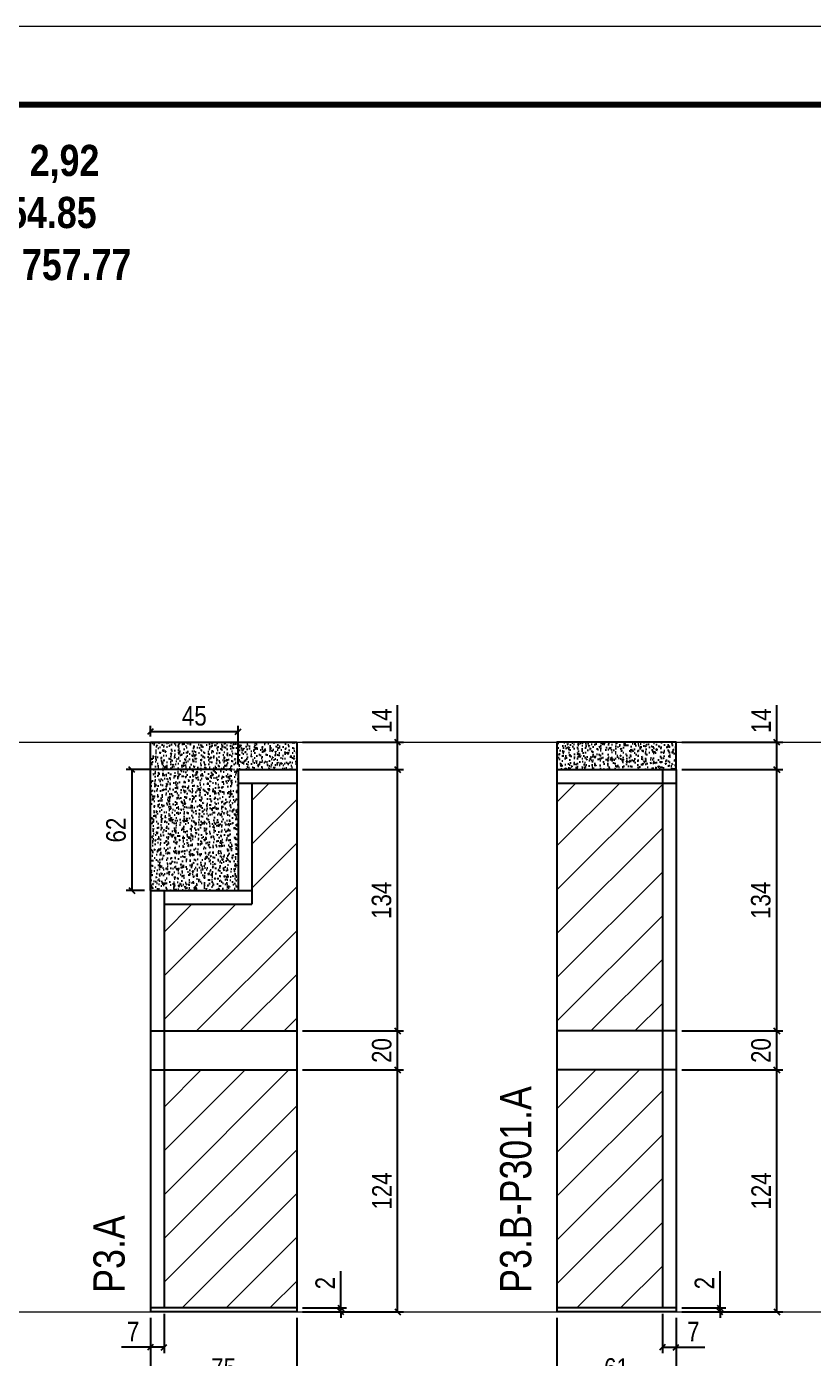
# Model space of a CAD drawing. Extents: x 2296 to 12463, y 760 to 16806.
# Drawn here: x 6440 to 6843, y 14910 to 15593 of the extents above; entities that cross this region are included whole.
import ezdxf

# ---------------------------------------------------------------- set-up
doc = ezdxf.new("R2010")
doc.units = 0
doc.linetypes.add('DASHED', pattern=[0.75, 0.5, -0.25])
doc.linetypes.add('HIDDEN', pattern=[0.375, 0.25, -0.125])
for name, color, linetype, lineweight in [('CARIMBO', 255, 'Continuous', 9), ('Folhas', 255, 'Continuous', 9), ('Hachura', 251, 'Continuous', 9), ('SARRAFO DE PRESSAO', 251, 'DASHED', 9)]:
    doc.layers.add(name, color=color, linetype=linetype, lineweight=lineweight)
for name, color, linetype in [('COTA', 241, 'Continuous'), ('NOMENCLATURA', 7, 'Continuous'), ('Painéis', 200, 'Continuous'), ('SARR_2.2x7', 40, 'Continuous')]:
    doc.layers.add(name, color=color, linetype=linetype)
doc.styles.add('ARIAL_NARROW', font='ARIALN.TTF', dxfattribs={"height": 0.2})
doc.styles.add('COTA TECNICA', font='techl___.ttf', dxfattribs={"height": 10})
doc.styles.add('COTA TECNICA-50', font='techl___.ttf', dxfattribs={"height": 10})
doc.styles.add('ROMANC', font='techb___.ttf', dxfattribs={"height": 2.5})
doc.dimstyles.new('COTA PAINEL-50', dxfattribs={"dimtxt": 10, "dimasz": 3, "dimexe": 3, "dimexo": 3, "dimgap": 3, "dimtad": 1, "dimdec": 1, "dimzin": 12, "dimdsep": 46, "dimtxsty": 'COTA TECNICA-50', "dimblk1": 'OBLIQUE', "dimblk2": 'OBLIQUE', "dimsah": 1, "dimcen": 0.9, "dimclrd": 4, "dimclre": 4, "dimclrt": 240, "dimadec": 1, "dimazin": 3, "dimtfac": 1, "dimtdec": 1, "dimtmove": 0, "dimatfit": 3, "dimfxl": 1, "dimtolj": 1, "dimtzin": 12, "dimarcsym": 0})
doc.dimstyles.new('PAINEL', dxfattribs={"dimtxt": 10, "dimasz": 3, "dimexe": 3, "dimexo": 3, "dimgap": 3, "dimtad": 1, "dimdec": 1, "dimzin": 12, "dimdsep": 46, "dimtxsty": 'COTA TECNICA', "dimblk1": 'OBLIQUE', "dimblk2": 'OBLIQUE', "dimsah": 1, "dimcen": 0.9, "dimclrd": 4, "dimclre": 4, "dimclrt": 240, "dimadec": 1, "dimazin": 3, "dimtfac": 1, "dimtdec": 1, "dimtmove": 0, "dimatfit": 3, "dimfxl": 1, "dimtolj": 1, "dimtzin": 12, "dimarcsym": 0})
pattern_1 = [(45, (-20.169, 6891.45), (-11.22532, 11.22532), [])]

# ---------------------------------------------------------------- blocks, each defined once
blk = doc.blocks.new('9999999999')
at = {"layer": 'Folhas'}
blk.add_lwpolyline([(98138.98, 34190.21), (99623.98, 34190.21), (99623.98, 35240.21), (98138.98, 35240.21)], close=True, dxfattribs=at)
at = {"layer": 'Folhas', "color": 30, "const_width": 3}
blk.add_lwpolyline([(98213.98, 34230.21), (99583.98, 34230.21), (99583.98, 35200.21), (98213.98, 35200.21)], close=True, dxfattribs=at)
blk = doc.blocks.new('_Oblique')
at = {"color": 0, "linetype": 'ByBlock', "lineweight": -2}
blk.add_line((-0.5, -0.5), (0.5, 0.5), dxfattribs=at)
blk = doc.blocks.new('*D1466')
at = {"layer": 'COTA', "color": 4, "lineweight": -2, "transparency": 16777216}
for p, q in [((6601.05, 14935.65), (6601.05, 14954.45)), ((6581.53, 14935.65), (6604.05, 14935.65)), ((6581.53, 14933.65), (6604.05, 14933.65)), ((6601.05, 14933.65), (6601.05, 14935.65)), ((6601.05, 14933.65), (6601.05, 14930.65))]:
    blk.add_line(p, q, dxfattribs=at)
at = {"layer": 'Defpoints', "color": 0, "transparency": 16777216}
for p in [(6578.53, 14935.65), (6578.53, 14933.65), (6601.05, 14933.65)]:
    blk.add_point(p, dxfattribs=at)
at = {"layer": 'COTA', "color": 4, "lineweight": -2, "transparency": 16777216, "xscale": 3, "yscale": 3, "zscale": 3}
for p, rotation in [((6601.05, 14935.65), 270), ((6601.05, 14933.65), 90)]:
    blk.add_blockref('_Oblique', p, dxfattribs=dict(at, rotation=rotation))
at = {"layer": 'COTA', "color": 240, "transparency": 16777216, "insert": (6593.05, 14948.39), "char_height": 10, "attachment_point": 5, "rotation": 90, "style": 'COTA TECNICA-50'}
blk.add_mtext('\\A1;2', dxfattribs=at)
blk = doc.blocks.new('*D1467')
at = {"layer": 'COTA', "color": 4, "linetype": 'ByBlock', "lineweight": -2, "transparency": 16777216}
for p, q in [((6581.53, 15057.65), (6633.19, 15057.65)), ((6630.19, 14933.65), (6630.19, 15057.65)), ((6581.53, 14933.65), (6633.19, 14933.65))]:
    blk.add_line(p, q, dxfattribs=at)
at = {"layer": 'Defpoints', "color": 0, "linetype": 'ByBlock', "transparency": 16777216}
for p in [(6578.53, 15057.65), (6630.19, 15057.65), (6578.53, 14933.65)]:
    blk.add_point(p, dxfattribs=at)
at = {"layer": 'COTA', "color": 4, "linetype": 'ByBlock', "lineweight": -2, "transparency": 16777216, "xscale": 3, "yscale": 3, "zscale": 3}
for p, rotation in [((6630.19, 15057.65), 90), ((6630.19, 14933.65), 270)]:
    blk.add_blockref('_Oblique', p, dxfattribs=dict(at, rotation=rotation))
at = {"layer": 'COTA', "color": 240, "linetype": 'ByBlock', "transparency": 16777216, "insert": (6622.12, 14995.65), "char_height": 10, "attachment_point": 5, "rotation": 90, "style": 'COTA TECNICA'}
blk.add_mtext('\\A1;124', dxfattribs=at)
blk = doc.blocks.new('*D1489')
at = {"layer": 'COTA', "color": 4, "linetype": 'ByBlock', "lineweight": -2, "transparency": 16777216}
for p, q in [((6581.53, 15211.65), (6633.19, 15211.65)), ((6630.19, 15077.65), (6630.19, 15211.65)), ((6581.53, 15077.65), (6633.19, 15077.65))]:
    blk.add_line(p, q, dxfattribs=at)
at = {"layer": 'Defpoints', "color": 0, "linetype": 'ByBlock', "transparency": 16777216}
for p in [(6578.53, 15211.65), (6630.19, 15211.65), (6578.53, 15077.65)]:
    blk.add_point(p, dxfattribs=at)
at = {"layer": 'COTA', "color": 4, "linetype": 'ByBlock', "lineweight": -2, "transparency": 16777216, "xscale": 3, "yscale": 3, "zscale": 3}
for p, rotation in [((6630.19, 15211.65), 90), ((6630.19, 15077.65), 270)]:
    blk.add_blockref('_Oblique', p, dxfattribs=dict(at, rotation=rotation))
at = {"layer": 'COTA', "color": 240, "linetype": 'ByBlock', "transparency": 16777216, "insert": (6621.97, 15144.65), "char_height": 10, "attachment_point": 5, "rotation": 90, "style": 'COTA TECNICA'}
blk.add_mtext('\\A1;134', dxfattribs=at)
blk = doc.blocks.new('*D1494')
at = {"layer": 'COTA', "color": 4, "linetype": 'ByBlock', "lineweight": -2, "transparency": 16777216}
for p, q in [((6503.53, 14930.65), (6503.53, 14893.72)), ((6578.53, 14930.65), (6578.53, 14893.72)), ((6578.53, 14896.72), (6503.53, 14896.72))]:
    blk.add_line(p, q, dxfattribs=at)
at = {"layer": 'Defpoints', "color": 0, "linetype": 'ByBlock', "transparency": 16777216}
for p in [(6503.53, 14933.65), (6578.53, 14933.65), (6503.53, 14896.72)]:
    blk.add_point(p, dxfattribs=at)
at = {"layer": 'COTA', "color": 4, "linetype": 'ByBlock', "lineweight": -2, "transparency": 16777216, "xscale": 3, "yscale": 3, "zscale": 3, "rotation": 180}
blk.add_blockref('_Oblique', (6503.53, 14896.72), dxfattribs=at)
at = {"layer": 'COTA', "color": 4, "linetype": 'ByBlock', "lineweight": -2, "transparency": 16777216, "xscale": 3, "yscale": 3, "zscale": 3}
blk.add_blockref('_Oblique', (6578.53, 14896.72), dxfattribs=at)
at = {"layer": 'COTA', "color": 240, "linetype": 'ByBlock', "transparency": 16777216, "insert": (6541.03, 14904.83), "char_height": 10, "attachment_point": 5, "style": 'COTA TECNICA'}
blk.add_mtext('\\A1;75', dxfattribs=at)
blk = doc.blocks.new('*D1474')
at = {"layer": 'COTA', "color": 4, "lineweight": -2, "transparency": 16777216}
for p, q in [((6510.53, 14932.65), (6510.53, 14912.47)), ((6503.53, 14930.65), (6503.53, 14912.47)), ((6503.53, 14915.47), (6488.8, 14915.47)), ((6510.53, 14915.47), (6503.53, 14915.47))]:
    blk.add_line(p, q, dxfattribs=at)
at = {"layer": 'Defpoints', "color": 0, "transparency": 16777216}
for p in [(6503.53, 14933.65), (6510.53, 14935.65), (6503.53, 14915.47)]:
    blk.add_point(p, dxfattribs=at)
at = {"layer": 'COTA', "color": 4, "lineweight": -2, "transparency": 16777216, "xscale": 3, "yscale": 3, "zscale": 3, "rotation": 180}
blk.add_blockref('_Oblique', (6503.53, 14915.47), dxfattribs=at)
at = {"layer": 'COTA', "color": 4, "lineweight": -2, "transparency": 16777216, "xscale": 3, "yscale": 3, "zscale": 3}
blk.add_blockref('_Oblique', (6510.53, 14915.47), dxfattribs=at)
at = {"layer": 'COTA', "color": 240, "transparency": 16777216, "insert": (6494.66, 14923.54), "char_height": 10, "attachment_point": 5, "style": 'COTA TECNICA-50'}
blk.add_mtext('\\A1;7', dxfattribs=at)
blk = doc.blocks.new('*D1496')
at = {"layer": 'COTA', "color": 4, "lineweight": -2, "transparency": 16777216}
for p, q in [((6630.19, 15225.65), (6630.19, 15244.76)), ((6581.53, 15225.65), (6633.19, 15225.65)), ((6630.19, 15211.65), (6630.19, 15225.65)), ((6581.53, 15211.65), (6633.19, 15211.65))]:
    blk.add_line(p, q, dxfattribs=at)
at = {"layer": 'Defpoints', "color": 0, "transparency": 16777216}
for p in [(6578.53, 15225.65), (6630.19, 15225.65), (6578.53, 15211.65)]:
    blk.add_point(p, dxfattribs=at)
at = {"layer": 'COTA', "color": 4, "lineweight": -2, "transparency": 16777216, "xscale": 3, "yscale": 3, "zscale": 3}
for p, rotation in [((6630.19, 15225.65), 90), ((6630.19, 15211.65), 270)]:
    blk.add_blockref('_Oblique', p, dxfattribs=dict(at, rotation=rotation))
at = {"layer": 'COTA', "color": 240, "transparency": 16777216, "insert": (6622.12, 15236.71), "char_height": 10, "attachment_point": 5, "rotation": 90, "style": 'COTA TECNICA'}
blk.add_mtext('\\A1;14', dxfattribs=at)
blk = doc.blocks.new('*D1497')
at = {"layer": 'COTA', "color": 4, "lineweight": -2, "transparency": 16777216}
for p, q in [((6545.53, 15211.65), (6491.06, 15211.65)), ((6494.06, 15211.65), (6494.06, 15149.65)), ((6500.53, 15149.65), (6491.06, 15149.65))]:
    blk.add_line(p, q, dxfattribs=at)
at = {"layer": 'Defpoints', "color": 0, "transparency": 16777216}
for p in [(6548.53, 15211.65), (6494.06, 15149.65), (6503.53, 15149.65)]:
    blk.add_point(p, dxfattribs=at)
at = {"layer": 'COTA', "color": 4, "lineweight": -2, "transparency": 16777216, "xscale": 3, "yscale": 3, "zscale": 3}
for p, rotation in [((6494.06, 15211.65), 90), ((6494.06, 15149.65), 270)]:
    blk.add_blockref('_Oblique', p, dxfattribs=dict(at, rotation=rotation))
at = {"layer": 'COTA', "color": 240, "transparency": 16777216, "insert": (6485.96, 15180.65), "char_height": 10, "attachment_point": 5, "rotation": 90, "style": 'COTA TECNICA'}
blk.add_mtext('\\A1;62', dxfattribs=at)
blk = doc.blocks.new('*D1498')
at = {"layer": 'COTA', "color": 4, "lineweight": -2, "transparency": 16777216}
for p, q in [((6503.53, 15228.65), (6503.53, 15234.07)), ((6548.53, 15214.65), (6548.53, 15234.07)), ((6548.53, 15231.07), (6503.53, 15231.07))]:
    blk.add_line(p, q, dxfattribs=at)
at = {"layer": 'Defpoints', "color": 0, "transparency": 16777216}
for p in [(6503.53, 15231.07), (6503.53, 15225.65), (6548.53, 15211.65)]:
    blk.add_point(p, dxfattribs=at)
at = {"layer": 'COTA', "color": 4, "lineweight": -2, "transparency": 16777216, "xscale": 3, "yscale": 3, "zscale": 3, "rotation": 180}
blk.add_blockref('_Oblique', (6503.53, 15231.07), dxfattribs=at)
at = {"layer": 'COTA', "color": 4, "lineweight": -2, "transparency": 16777216, "xscale": 3, "yscale": 3, "zscale": 3}
blk.add_blockref('_Oblique', (6548.53, 15231.07), dxfattribs=at)
at = {"layer": 'COTA', "color": 240, "transparency": 16777216, "insert": (6526.03, 15239.18), "char_height": 10, "attachment_point": 5, "style": 'COTA TECNICA'}
blk.add_mtext('\\A1;45', dxfattribs=at)
blk = doc.blocks.new('*D1475')
at = {"layer": 'COTA', "color": 4, "lineweight": -2, "transparency": 16777216}
for p, q in [((6795.32, 14935.65), (6795.32, 14954.45)), ((6775.79, 14935.65), (6798.32, 14935.65)), ((6775.79, 14933.65), (6798.32, 14933.65)), ((6795.32, 14933.65), (6795.32, 14935.65)), ((6795.32, 14933.65), (6795.32, 14930.65))]:
    blk.add_line(p, q, dxfattribs=at)
at = {"layer": 'Defpoints', "color": 0, "transparency": 16777216}
for p in [(6772.79, 14935.65), (6772.79, 14933.65), (6795.32, 14933.65)]:
    blk.add_point(p, dxfattribs=at)
at = {"layer": 'COTA', "color": 4, "lineweight": -2, "transparency": 16777216, "xscale": 3, "yscale": 3, "zscale": 3}
for p, rotation in [((6795.32, 14935.65), 270), ((6795.32, 14933.65), 90)]:
    blk.add_blockref('_Oblique', p, dxfattribs=dict(at, rotation=rotation))
at = {"layer": 'COTA', "color": 240, "transparency": 16777216, "insert": (6787.32, 14948.39), "char_height": 10, "attachment_point": 5, "rotation": 90, "style": 'COTA TECNICA-50'}
blk.add_mtext('\\A1;2', dxfattribs=at)
blk = doc.blocks.new('*D1476')
at = {"layer": 'COTA', "color": 4, "linetype": 'ByBlock', "lineweight": -2, "transparency": 16777216}
for p, q in [((6775.79, 15057.65), (6827.45, 15057.65)), ((6824.45, 14933.65), (6824.45, 15057.65)), ((6775.79, 14933.65), (6827.45, 14933.65))]:
    blk.add_line(p, q, dxfattribs=at)
at = {"layer": 'Defpoints', "color": 0, "linetype": 'ByBlock', "transparency": 16777216}
for p in [(6772.79, 15057.65), (6824.45, 15057.65), (6772.79, 14933.65)]:
    blk.add_point(p, dxfattribs=at)
at = {"layer": 'COTA', "color": 4, "linetype": 'ByBlock', "lineweight": -2, "transparency": 16777216, "xscale": 3, "yscale": 3, "zscale": 3}
for p, rotation in [((6824.45, 15057.65), 90), ((6824.45, 14933.65), 270)]:
    blk.add_blockref('_Oblique', p, dxfattribs=dict(at, rotation=rotation))
at = {"layer": 'COTA', "color": 240, "linetype": 'ByBlock', "transparency": 16777216, "insert": (6816.38, 14995.65), "char_height": 10, "attachment_point": 5, "rotation": 90, "style": 'COTA TECNICA'}
blk.add_mtext('\\A1;124', dxfattribs=at)
blk = doc.blocks.new('*D1499')
at = {"layer": 'COTA', "color": 4, "linetype": 'ByBlock', "lineweight": -2, "transparency": 16777216}
for p, q in [((6711.79, 14930.65), (6711.79, 14893.72)), ((6772.79, 14930.65), (6772.79, 14893.72)), ((6772.79, 14896.72), (6711.79, 14896.72))]:
    blk.add_line(p, q, dxfattribs=at)
at = {"layer": 'Defpoints', "color": 0, "linetype": 'ByBlock', "transparency": 16777216}
for p in [(6711.79, 14933.65), (6772.79, 14933.65), (6711.79, 14896.72)]:
    blk.add_point(p, dxfattribs=at)
at = {"layer": 'COTA', "color": 4, "linetype": 'ByBlock', "lineweight": -2, "transparency": 16777216, "xscale": 3, "yscale": 3, "zscale": 3, "rotation": 180}
blk.add_blockref('_Oblique', (6711.79, 14896.72), dxfattribs=at)
at = {"layer": 'COTA', "color": 4, "linetype": 'ByBlock', "lineweight": -2, "transparency": 16777216, "xscale": 3, "yscale": 3, "zscale": 3}
blk.add_blockref('_Oblique', (6772.79, 14896.72), dxfattribs=at)
at = {"layer": 'COTA', "color": 240, "linetype": 'ByBlock', "transparency": 16777216, "insert": (6742.29, 14904.83), "char_height": 10, "attachment_point": 5, "style": 'COTA TECNICA'}
blk.add_mtext('\\A1;61', dxfattribs=at)
blk = doc.blocks.new('*D1477')
at = {"layer": 'COTA', "color": 4, "linetype": 'ByBlock', "lineweight": -2, "transparency": 16777216}
for p, q in [((6775.79, 15211.65), (6827.45, 15211.65)), ((6824.45, 15077.65), (6824.45, 15211.65)), ((6775.79, 15077.65), (6827.45, 15077.65))]:
    blk.add_line(p, q, dxfattribs=at)
at = {"layer": 'Defpoints', "color": 0, "linetype": 'ByBlock', "transparency": 16777216}
for p in [(6772.79, 15211.65), (6824.45, 15211.65), (6772.79, 15077.65)]:
    blk.add_point(p, dxfattribs=at)
at = {"layer": 'COTA', "color": 4, "linetype": 'ByBlock', "lineweight": -2, "transparency": 16777216, "xscale": 3, "yscale": 3, "zscale": 3}
for p, rotation in [((6824.45, 15211.65), 90), ((6824.45, 15077.65), 270)]:
    blk.add_blockref('_Oblique', p, dxfattribs=dict(at, rotation=rotation))
at = {"layer": 'COTA', "color": 240, "linetype": 'ByBlock', "transparency": 16777216, "insert": (6816.24, 15144.65), "char_height": 10, "attachment_point": 5, "rotation": 90, "style": 'COTA TECNICA'}
blk.add_mtext('\\A1;134', dxfattribs=at)
blk = doc.blocks.new('*D1500')
at = {"layer": 'COTA', "color": 4, "lineweight": -2, "transparency": 16777216}
for p, q in [((6824.45, 15225.65), (6824.45, 15244.76)), ((6775.79, 15225.65), (6827.45, 15225.65)), ((6824.45, 15211.65), (6824.45, 15225.65)), ((6775.79, 15211.65), (6827.45, 15211.65))]:
    blk.add_line(p, q, dxfattribs=at)
at = {"layer": 'Defpoints', "color": 0, "transparency": 16777216}
for p in [(6772.79, 15225.65), (6824.45, 15225.65), (6772.79, 15211.65)]:
    blk.add_point(p, dxfattribs=at)
at = {"layer": 'COTA', "color": 4, "lineweight": -2, "transparency": 16777216, "xscale": 3, "yscale": 3, "zscale": 3}
for p, rotation in [((6824.45, 15225.65), 90), ((6824.45, 15211.65), 270)]:
    blk.add_blockref('_Oblique', p, dxfattribs=dict(at, rotation=rotation))
at = {"layer": 'COTA', "color": 240, "transparency": 16777216, "insert": (6816.38, 15236.71), "char_height": 10, "attachment_point": 5, "rotation": 90, "style": 'COTA TECNICA'}
blk.add_mtext('\\A1;14', dxfattribs=at)
blk = doc.blocks.new('*D1478')
at = {"layer": 'COTA', "color": 4, "lineweight": -2, "transparency": 16777216}
for p, q in [((6765.79, 14932.65), (6765.79, 14912.47)), ((6772.79, 14930.65), (6772.79, 14912.47)), ((6765.79, 14915.47), (6772.79, 14915.47)), ((6772.79, 14915.47), (6787.52, 14915.47))]:
    blk.add_line(p, q, dxfattribs=at)
at = {"layer": 'Defpoints', "color": 0, "transparency": 16777216}
for p in [(6765.79, 14935.65), (6772.79, 14933.65), (6772.79, 14915.47)]:
    blk.add_point(p, dxfattribs=at)
at = {"layer": 'COTA', "color": 4, "lineweight": -2, "transparency": 16777216, "xscale": 3, "yscale": 3, "zscale": 3, "rotation": 180}
blk.add_blockref('_Oblique', (6765.79, 14915.47), dxfattribs=at)
at = {"layer": 'COTA', "color": 4, "lineweight": -2, "transparency": 16777216, "xscale": 3, "yscale": 3, "zscale": 3}
blk.add_blockref('_Oblique', (6772.79, 14915.47), dxfattribs=at)
at = {"layer": 'COTA', "color": 240, "transparency": 16777216, "insert": (6781.66, 14923.54), "char_height": 10, "attachment_point": 5, "style": 'COTA TECNICA-50'}
blk.add_mtext('\\A1;7', dxfattribs=at)
blk = doc.blocks.new('*D1507')
at = {"layer": 'COTA', "color": 4, "lineweight": -2, "transparency": 16777216}
for p, q in [((6581.53, 15077.65), (6633.19, 15077.65)), ((6630.19, 15057.65), (6630.19, 15077.65)), ((6581.53, 15057.65), (6633.19, 15057.65))]:
    blk.add_line(p, q, dxfattribs=at)
at = {"layer": 'Defpoints', "color": 0, "transparency": 16777216}
for p in [(6578.53, 15077.65), (6630.19, 15077.65), (6578.53, 15057.65)]:
    blk.add_point(p, dxfattribs=at)
at = {"layer": 'COTA', "color": 4, "lineweight": -2, "transparency": 16777216, "xscale": 3, "yscale": 3, "zscale": 3}
for p, rotation in [((6630.19, 15077.65), 90), ((6630.19, 15057.65), 270)]:
    blk.add_blockref('_Oblique', p, dxfattribs=dict(at, rotation=rotation))
at = {"layer": 'COTA', "color": 240, "transparency": 16777216, "insert": (6622.09, 15067.65), "char_height": 10, "attachment_point": 5, "rotation": 90, "style": 'COTA TECNICA'}
blk.add_mtext('\\A1;20', dxfattribs=at)
blk = doc.blocks.new('*D1509')
at = {"layer": 'COTA', "color": 4, "lineweight": -2, "transparency": 16777216}
for p, q in [((6775.79, 15077.65), (6827.45, 15077.65)), ((6824.45, 15057.65), (6824.45, 15077.65)), ((6775.79, 15057.65), (6827.45, 15057.65))]:
    blk.add_line(p, q, dxfattribs=at)
at = {"layer": 'Defpoints', "color": 0, "transparency": 16777216}
for p in [(6772.79, 15077.65), (6824.45, 15077.65), (6772.79, 15057.65)]:
    blk.add_point(p, dxfattribs=at)
at = {"layer": 'COTA', "color": 4, "lineweight": -2, "transparency": 16777216, "xscale": 3, "yscale": 3, "zscale": 3}
for p, rotation in [((6824.45, 15077.65), 90), ((6824.45, 15057.65), 270)]:
    blk.add_blockref('_Oblique', p, dxfattribs=dict(at, rotation=rotation))
at = {"layer": 'COTA', "color": 240, "transparency": 16777216, "insert": (6816.35, 15067.65), "char_height": 10, "attachment_point": 5, "rotation": 90, "style": 'COTA TECNICA'}
blk.add_mtext('\\A1;20', dxfattribs=at)

msp = doc.modelspace()

# ---------------------------------------------------------------- hatches: boundary and pattern name
at = {"layer": 'COTA'}
h = msp.add_hatch(dxfattribs=at)
h.set_pattern_fill('AR-CONC', color=256, scale=0.03)
h.set_pattern_definition([(50, (-60.1184, -40), (5.4655401, -0.4781726), [0.5715, -6.2865]), (355, (-60.1184, -40), (-1.0573026, 5.7317054), [0.4572, -5.0292175]), (100.451445, (-59.663, -40.04), (4.4082374, 5.2535326), [0.4857003, -5.3427073]), (46.1842, (-60.1184, -38.476), (8.1323712, -1.2612698), [0.85725, -9.42975]), (96.63556, (-59.441, -38.581), (7.122124, 7.4227837), [0.7285507, -8.0140682]), (351.18415, (-60.118, -38.476), (7.122124, 7.4227837), [0.685799, -7.543792]), (21, (-59.3564, -38.857), (4.5484317, -3.067956), [0.5715, -6.2865]), (326, (-59.3564, -38.857), (1.8540609, 5.525639), [0.4572, -5.0292]), (71.451445, (-58.9774, -39.1127), (6.4024926, 2.457683), [0.4857003, -5.3426981]), (37.5, (-60.1184, -40), (0.0926581, 2.53665117), [0, -4.96824, 0, -5.1054, 0, -5.04825]), (7.5, (-60.1184, -40), (2.00458988, 3.00541724), [0, -2.91084, 0, -4.85394, 0, -1.92405]), (327.5, (-61.8176, -40), (4.06771786, -0.17186232), [0, -1.905, 0, -5.9436, 0, -7.8867]), (317.5, (-62.5796, -40), (4.44387544, 0.7627947), [0, -2.4765, 0, -3.94716, 0, -5.6007])])
h.paths.add_polyline_path([(6548.53, 15211.65), (6578.53, 15211.65), (6578.53, 15225.65), (6503.53, 15225.65), (6503.53, 15149.65), (6548.53, 15149.65)])
h = msp.add_hatch(dxfattribs=at)
h.set_pattern_fill('AR-CONC', color=256, scale=0.03)
h.set_pattern_definition([(50, (1294.741, -40), (5.4655401, -0.4781726), [0.5715, -6.2865]), (355, (1294.741, -40), (-1.0573026, 5.7317054), [0.4572, -5.0292175]), (100.451445, (1295.1966, -40.04), (4.4082374, 5.2535326), [0.4857003, -5.3427073]), (46.1842, (1294.741, -38.476), (8.1323712, -1.2612698), [0.85725, -9.42975]), (96.63556, (1295.419, -38.581), (7.122124, 7.4227837), [0.7285507, -8.0140682]), (351.18415, (1294.741, -38.476), (7.122124, 7.4227837), [0.685799, -7.543792]), (21, (1295.503, -38.857), (4.5484317, -3.067956), [0.5715, -6.2865]), (326, (1295.503, -38.857), (1.8540609, 5.525639), [0.4572, -5.0292]), (71.451445, (1295.882, -39.1127), (6.4024926, 2.457683), [0.4857003, -5.3426981]), (37.5, (1294.7412, -40), (0.0926581, 2.53665117), [0, -4.96824, 0, -5.1054, 0, -5.04825]), (7.5, (1294.7412, -40), (2.00458988, 3.00541724), [0, -2.91084, 0, -4.85394, 0, -1.92405]), (327.5, (1293.042, -40), (4.06771786, -0.17186232), [0, -1.905, 0, -5.9436, 0, -7.8867]), (317.5, (1292.28, -40), (4.44387544, 0.7627947), [0, -2.4765, 0, -3.94716, 0, -5.6007])])
h.paths.add_polyline_path([(6711.79, 15225.65), (6711.79, 15211.65), (6772.79, 15211.65), (6772.79, 15225.65)])
at = {"layer": 'Hachura', "linetype": 'ByBlock'}
h = msp.add_hatch(dxfattribs=at)
h.set_pattern_fill('ANSI31', color=256, scale=5)
h.set_pattern_definition(pattern_1)
h.paths.add_polyline_path([(6510.53, 14935.65), (6578.53, 14935.65), (6578.53, 15057.65), (6510.53, 15057.65)])
h.paths.add_polyline_path([(6578.53, 15204.65), (6555.53, 15204.65), (6555.53, 15149.65), (6555.53, 15142.65), (6510.53, 15142.65), (6510.53, 15077.65), (6578.53, 15077.65)])
h = msp.add_hatch(dxfattribs=at)
h.set_pattern_fill('ANSI31', color=256, scale=5)
h.set_pattern_definition(pattern_1)
h.paths.add_polyline_path([(6711.79, 15077.65), (6765.79, 15077.65), (6765.79, 15204.65), (6711.79, 15204.65)])
h.paths.add_polyline_path([(6711.79, 15057.65), (6711.79, 14935.65), (6765.79, 14935.65), (6765.79, 15057.65)])

# ---------------------------------------------------------------- linework, layer by layer
at = {"layer": 'CARIMBO', "color": 3}
for p, q in [((4483.39, 15225.65), (9625.18, 15225.65)), ((4483.39, 14933.65), (9625.18, 14933.65))]:
    msp.add_line(p, q, dxfattribs=at)
at = {"layer": 'COTA'}
for p, q in [((6503.53, 15149.65), (6503.53, 15225.65)), ((6503.53, 15225.65), (6578.53, 15225.65)), ((6578.53, 15225.65), (6578.53, 15211.65)), ((6548.53, 15149.65), (6555.53, 15149.65)), ((6555.53, 15149.65), (6555.53, 15142.65))]:
    msp.add_line(p, q, dxfattribs=at)
msp.add_lwpolyline([(6711.79, 15211.65), (6772.79, 15211.65), (6772.79, 15225.65), (6711.79, 15225.65)], close=True, dxfattribs=at)
at = {"layer": 'Painéis'}
for p, q in [((6548.53, 15211.65), (6578.53, 15211.65)), ((6548.53, 15211.65), (6548.53, 15149.65)), ((6578.53, 15211.65), (6578.53, 14933.65)), ((6711.79, 15211.65), (6711.79, 14933.65)), ((6711.79, 15211.65), (6772.79, 15211.65)), ((6772.79, 15211.65), (6772.79, 14933.65)), ((6503.53, 15149.65), (6503.53, 14933.65)), ((6503.53, 15149.65), (6548.53, 15149.65)), ((6503.53, 15077.65), (6578.53, 15077.65)), ((6772.79, 15077.65), (6711.79, 15077.65)), ((6503.53, 15057.65), (6578.53, 15057.65)), ((6772.79, 15057.65), (6711.79, 15057.65)), ((6578.53, 14935.65), (6503.53, 14935.65)), ((6578.53, 14933.65), (6503.53, 14933.65)), ((6772.79, 14935.65), (6711.79, 14935.65)), ((6772.79, 14933.65), (6711.79, 14933.65))]:
    msp.add_line(p, q, dxfattribs=at)
at = {"layer": 'SARR_2.2x7', "linetype": 'HIDDEN'}
for p, q in [((6765.79, 15211.65), (6765.79, 15077.65)), ((6510.53, 15149.65), (6510.53, 15077.65)), ((6510.53, 15077.65), (6510.53, 15057.65)), ((6765.79, 15077.65), (6765.79, 15057.65)), ((6510.53, 15057.65), (6510.53, 14935.65)), ((6765.79, 15057.65), (6765.79, 14935.65))]:
    msp.add_line(p, q, dxfattribs=at)
at = {"layer": 'SARR_2.2x7'}
for p, q in [((6548.53, 15204.65), (6578.53, 15204.65)), ((6555.53, 15204.65), (6555.53, 15149.65)), ((6711.79, 15204.65), (6772.79, 15204.65)), ((6510.53, 15142.65), (6555.53, 15142.65))]:
    msp.add_line(p, q, dxfattribs=at)

# ---------------------------------------------------------------- block references
at = {"layer": 'SARRAFO DE PRESSAO', "color": 6, "linetype": 'ByBlock'}
msp.add_blockref('9999999999', (-92070.59, -19647.64), dxfattribs=at)

# ---------------------------------------------------------------- texts
at = {"layer": 'NOMENCLATURA', "style": 'ARIAL_NARROW'}
for s, p in [('P3.B-P301.A', (6698.62, 14943.42)), ('P3.A', (6490.35, 14943.42))]:
    msp.add_text(s, height=16, rotation=90, dxfattribs=at).set_placement(p)
at = {"layer": 'NOMENCLATURA', "color": 2, "insert": (6369.06, 15558.63), "char_height": 16, "attachment_point": 2, "style": 'ROMANC'}
msp.add_mtext_dynamic_manual_height_columns('\\P1°PAVIMENTO - PD: 2,92\\PNÍVEL DE SAÍDA: 754.85\\PNIVEL DE CHEGADA: 757.77', width=300.2766, gutter_width=1, heights=[0], dxfattribs=at)

# ---------------------------------------------------------------- dimensions: what is measured, and where the dimension line sits
at = {"layer": 'COTA'}
for base, p1, p2, dimstyle, picture, middle in [((6503.53, 15231.07), (6548.53, 15211.65), (6503.53, 15225.65), 'PAINEL', '*D1498', (6526.03, 15239.18)), ((6503.53, 14915.47), (6510.53, 14935.65), (6503.53, 14933.65), 'COTA PAINEL-50', '*D1474', (6494.66, 14923.54))]:
    dim = msp.add_linear_dim(base=base, p1=p1, p2=p2, dimstyle=dimstyle, dxfattribs=at)
    dim.commit()
    dim.dimension.update_dxf_attribs({"geometry": picture, "text_midpoint": middle})
for base, p1, p2, angle, dimstyle, picture, middle in [((6630.19, 15225.65), (6578.53, 15211.65), (6578.53, 15225.65), 90, 'PAINEL', '*D1496', (6622.12, 15236.71)), ((6824.45, 15225.65), (6772.79, 15211.65), (6772.79, 15225.65), 90, 'PAINEL', '*D1500', (6816.38, 15236.71)), ((6494.06, 15149.65), (6548.53, 15211.65), (6503.53, 15149.65), 90, 'PAINEL', '*D1497', (6485.96, 15180.65)), ((6772.79, 14915.47), (6765.79, 14935.65), (6772.79, 14933.65), 180, 'COTA PAINEL-50', '*D1478', (6781.66, 14923.54))]:
    dim = msp.add_linear_dim(base=base, p1=p1, p2=p2, angle=angle, dimstyle=dimstyle, dxfattribs=at)
    dim.commit()
    dim.dimension.update_dxf_attribs({"geometry": picture, "text_midpoint": middle})
at = {"layer": 'COTA', "linetype": 'ByBlock'}
for base, p1, p2, override, picture, middle in [((6630.19, 15211.65), (6578.53, 15077.65), (6578.53, 15211.65), {"dimarcsym": 2}, '*D1489', (6621.97, 15144.65)), ((6824.45, 15211.65), (6772.79, 15077.65), (6772.79, 15211.65), {"dimarcsym": 2}, '*D1477', (6816.24, 15144.65)), ((6630.19, 15057.65), (6578.53, 14933.65), (6578.53, 15057.65), {"dimarcsym": 1}, '*D1467', (6622.12, 14995.65)), ((6824.45, 15057.65), (6772.79, 14933.65), (6772.79, 15057.65), {"dimarcsym": 1}, '*D1476', (6816.38, 14995.65))]:
    dim = msp.add_linear_dim(base=base, p1=p1, p2=p2, angle=90, dimstyle='PAINEL', override=override, dxfattribs=at)
    dim.commit()
    dim.dimension.update_dxf_attribs({"geometry": picture, "text_midpoint": middle})
at = {"layer": 'COTA'}
for base, p1, p2, dimstyle, picture, middle in [((6630.19, 15077.65), (6578.53, 15057.65), (6578.53, 15077.65), 'PAINEL', '*D1507', (6630.19, 15067.65)), ((6824.45, 15077.65), (6772.79, 15057.65), (6772.79, 15077.65), 'PAINEL', '*D1509', (6824.45, 15067.65)), ((6601.05, 14933.65), (6578.53, 14935.65), (6578.53, 14933.65), 'COTA PAINEL-50', '*D1466', (6601.05, 14948.39)), ((6795.32, 14933.65), (6772.79, 14935.65), (6772.79, 14933.65), 'COTA PAINEL-50', '*D1475', (6795.32, 14948.39))]:
    dim = msp.add_linear_dim(base=base, p1=p1, p2=p2, angle=90, dimstyle=dimstyle, dxfattribs=at)
    dim.commit()
    dim.dimension.update_dxf_attribs({"geometry": picture, "text_midpoint": middle, "dimtype": 160})
at = {"layer": 'COTA', "linetype": 'ByBlock'}
for base, p1, p2, picture, middle in [((6503.53, 14896.72), (6578.53, 14933.65), (6503.53, 14933.65), '*D1494', (6541.03, 14904.83)), ((6711.79, 14896.72), (6772.79, 14933.65), (6711.79, 14933.65), '*D1499', (6742.29, 14904.83))]:
    dim = msp.add_linear_dim(base=base, p1=p1, p2=p2, dimstyle='PAINEL', override={"dimarcsym": 2}, dxfattribs=at)
    dim.commit()
    dim.dimension.update_dxf_attribs({"geometry": picture, "text_midpoint": middle})

doc.saveas('drawing.dxf')
